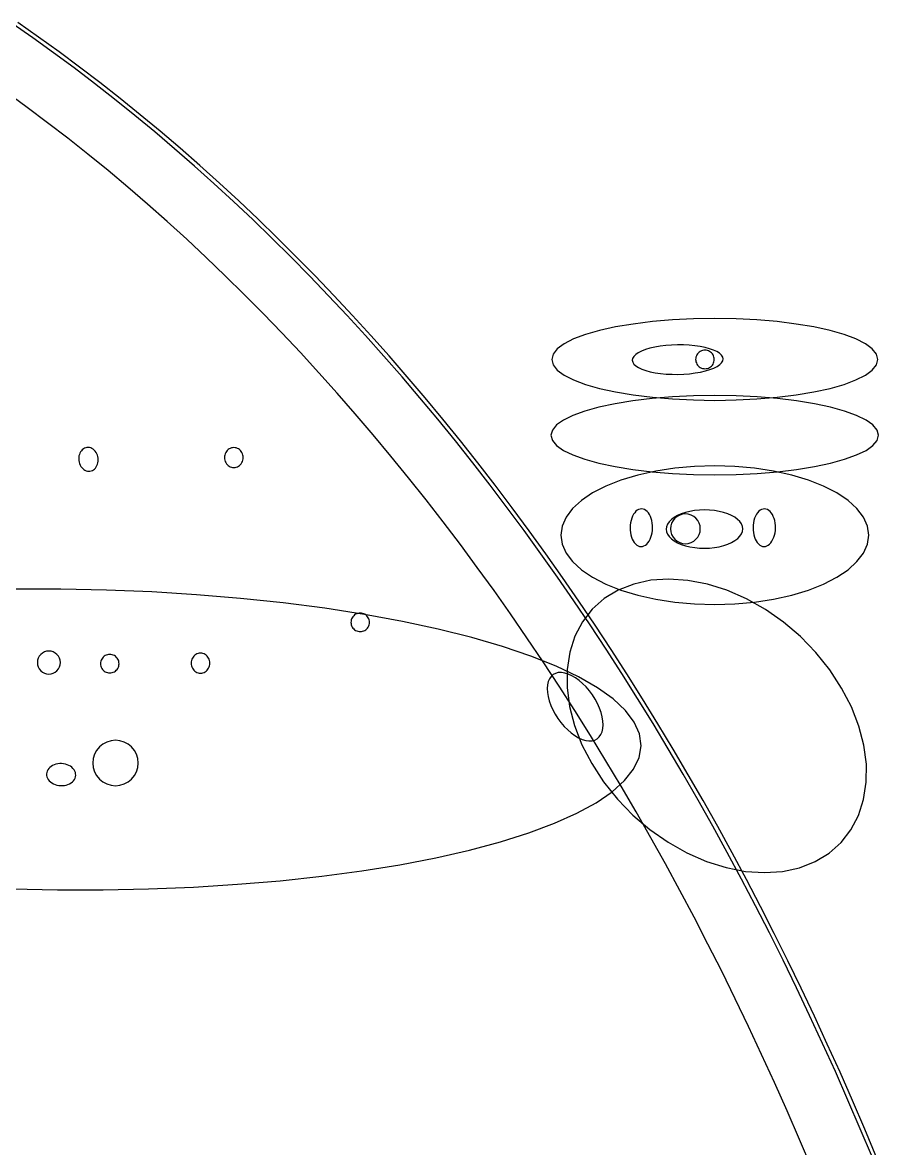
# Model space of a CAD drawing. Extents: x -4 to 217, y -26 to 302.
# Drawn here: x 153.2 to 200.5, y 224.3 to 286.5 of the extents above; entities that cross this region are included whole.
import ezdxf

# ---------------------------------------------------------------- set-up
doc = ezdxf.new("R2010")
doc.units = 0

msp = doc.modelspace()

# ---------------------------------------------------------------- linework, layer by layer
at = {"layer": 'CIRCLES'}
for p, q in [((189.219, 259.123), (189.117, 258.998)), ((189.344, 259.225), (189.219, 259.123)), ((189.486, 259.301), (189.344, 259.225)), ((189.641, 259.348), (189.486, 259.301)), ((189.802, 259.364), (189.641, 259.348)), ((189.962, 259.348), (189.802, 259.364)), ((190.117, 259.301), (189.962, 259.348)), ((190.259, 259.225), (190.117, 259.301)), ((190.384, 259.123), (190.259, 259.225)), ((190.486, 258.998), (190.384, 259.123)), ((188.994, 258.701), (188.978, 258.54)), ((188.978, 258.54), (188.994, 258.38)), ((189.041, 258.855), (188.994, 258.701)), ((189.117, 258.998), (189.041, 258.855)), ((190.562, 258.855), (190.486, 258.998)), ((190.609, 258.701), (190.562, 258.855)), ((190.625, 258.54), (190.609, 258.701)), ((190.609, 258.38), (190.625, 258.54)), ((188.994, 258.38), (189.041, 258.225)), ((189.041, 258.225), (189.117, 258.083)), ((189.117, 258.083), (189.219, 257.958)), ((189.219, 257.958), (189.344, 257.855)), ((189.344, 257.855), (189.486, 257.779)), ((190.117, 257.779), (190.259, 257.855)), ((190.259, 257.855), (190.384, 257.958)), ((190.384, 257.958), (190.486, 258.083)), ((190.486, 258.083), (190.562, 258.225)), ((190.562, 258.225), (190.609, 258.38)), ((189.486, 257.779), (189.641, 257.732)), ((189.641, 257.732), (189.802, 257.717)), ((189.802, 257.717), (189.962, 257.732)), ((189.962, 257.732), (190.117, 257.779)), ((154.173, 251.592), (154.095, 251.495)), ((154.27, 251.67), (154.173, 251.592)), ((154.379, 251.729), (154.27, 251.67)), ((154.499, 251.765), (154.379, 251.729)), ((154.623, 251.778), (154.499, 251.765)), ((154.746, 251.765), (154.623, 251.778)), ((154.866, 251.729), (154.746, 251.765)), ((154.975, 251.67), (154.866, 251.729)), ((155.072, 251.592), (154.975, 251.67)), ((155.15, 251.495), (155.072, 251.592)), ((154, 251.266), (153.987, 251.143)), ((153.987, 251.143), (154, 251.019)), ((154.036, 251.386), (154, 251.266)), ((154, 251.019), (154.036, 250.899)), ((154.095, 251.495), (154.036, 251.386)), ((155.209, 251.386), (155.15, 251.495)), ((155.245, 251.266), (155.209, 251.386)), ((155.209, 250.899), (155.245, 251.019)), ((155.258, 251.143), (155.245, 251.266)), ((155.245, 251.019), (155.258, 251.143)), ((154.036, 250.899), (154.095, 250.79)), ((154.095, 250.79), (154.173, 250.693)), ((154.173, 250.693), (154.27, 250.615)), ((154.27, 250.615), (154.379, 250.556)), ((154.379, 250.556), (154.499, 250.52)), ((154.499, 250.52), (154.623, 250.507)), ((154.623, 250.507), (154.746, 250.52)), ((154.746, 250.52), (154.866, 250.556)), ((154.866, 250.556), (154.975, 250.615)), ((154.975, 250.615), (155.072, 250.693)), ((155.072, 250.693), (155.15, 250.79)), ((155.15, 250.79), (155.209, 250.899)), ((157.608, 246.631), (157.417, 246.474)), ((157.825, 246.747), (157.608, 246.631)), ((158.06, 246.818), (157.825, 246.747)), ((158.305, 246.842), (158.06, 246.818)), ((158.551, 246.818), (158.305, 246.842)), ((158.786, 246.747), (158.551, 246.818)), ((159.003, 246.631), (158.786, 246.747)), ((159.194, 246.474), (159.003, 246.631)), ((157.145, 246.067), (157.074, 245.831)), ((157.261, 246.284), (157.145, 246.067)), ((157.417, 246.474), (157.261, 246.284)), ((159.35, 246.284), (159.194, 246.474)), ((159.466, 246.067), (159.35, 246.284)), ((159.537, 245.831), (159.466, 246.067)), ((157.074, 245.831), (157.049, 245.586)), ((157.049, 245.586), (157.074, 245.341)), ((159.562, 245.586), (159.537, 245.831)), ((159.537, 245.341), (159.562, 245.586)), ((157.074, 245.341), (157.145, 245.106)), ((157.145, 245.106), (157.261, 244.888)), ((157.261, 244.888), (157.417, 244.698)), ((159.194, 244.698), (159.35, 244.888)), ((159.35, 244.888), (159.466, 245.106)), ((159.466, 245.106), (159.537, 245.341)), ((157.417, 244.698), (157.608, 244.542)), ((157.608, 244.542), (157.825, 244.426)), ((157.825, 244.426), (158.06, 244.354)), ((158.06, 244.354), (158.305, 244.33)), ((158.305, 244.33), (158.551, 244.354)), ((158.551, 244.354), (158.786, 244.426)), ((158.786, 244.426), (159.003, 244.542)), ((159.003, 244.542), (159.194, 244.698))]:
    msp.add_line(p, q, dxfattribs=at)
at = {"layer": 'ELLIPSES'}
for p, q in [((153.744, 285.686), (152.599, 286.485)), ((154.053, 285.738), (152.91, 286.54)), ((154.883, 284.868), (153.744, 285.686)), ((155.191, 284.916), (154.053, 285.738)), ((156.015, 284.03), (154.883, 284.868)), ((156.322, 284.076), (155.191, 284.916)), ((157.14, 283.173), (156.015, 284.03)), ((157.447, 283.216), (156.322, 284.076)), ((158.259, 282.297), (157.14, 283.173)), ((158.564, 282.337), (157.447, 283.216)), ((153.428, 281.842), (152.296, 282.665)), ((159.371, 281.402), (158.259, 282.297)), ((159.675, 281.439), (158.564, 282.337)), ((154.554, 280.999), (153.428, 281.842)), ((155.674, 280.137), (154.554, 280.999)), ((160.476, 280.488), (159.371, 281.402)), ((160.779, 280.522), (159.675, 281.439)), ((161.574, 279.556), (160.476, 280.488)), ((161.876, 279.586), (160.779, 280.522)), ((156.786, 279.254), (155.674, 280.137)), ((157.892, 278.352), (156.786, 279.254)), ((162.664, 278.604), (161.574, 279.556)), ((162.966, 278.632), (161.876, 279.586)), ((163.748, 277.634), (162.664, 278.604)), ((164.048, 277.66), (162.966, 278.632)), ((158.99, 277.431), (157.892, 278.352)), ((160.081, 276.49), (158.99, 277.431)), ((164.823, 276.646), (163.748, 277.634)), ((165.122, 276.669), (164.048, 277.66)), ((165.891, 275.639), (164.823, 276.646)), ((166.189, 275.659), (165.122, 276.669)), ((161.165, 275.53), (160.081, 276.49)), ((162.241, 274.551), (161.165, 275.53)), ((166.951, 274.614), (165.891, 275.639)), ((167.248, 274.632), (166.189, 275.659)), ((168.299, 273.587), (167.248, 274.632)), ((163.309, 273.553), (162.241, 274.551)), ((168.003, 273.572), (166.951, 274.614)), ((164.369, 272.536), (163.309, 273.553)), ((169.047, 272.511), (168.003, 273.572)), ((169.341, 272.524), (168.299, 273.587)), ((165.421, 271.5), (164.369, 272.536)), ((170.082, 271.433), (169.047, 272.511)), ((170.376, 271.443), (169.341, 272.524)), ((166.465, 270.446), (165.421, 271.5)), ((171.109, 270.337), (170.082, 271.433)), ((171.402, 270.345), (170.376, 271.443)), ((167.501, 269.374), (166.465, 270.446)), ((172.128, 269.223), (171.109, 270.337)), ((172.419, 269.229), (171.402, 270.345)), ((185.936, 269.702), (185.05, 269.507)), ((186.916, 269.866), (185.936, 269.702)), ((187.973, 269.997), (186.916, 269.866)), ((189.089, 270.092), (187.973, 269.997)), ((190.245, 270.15), (189.089, 270.092)), ((191.421, 270.169), (190.245, 270.15)), ((192.597, 270.15), (191.421, 270.169)), ((193.753, 270.092), (192.597, 270.15)), ((194.869, 269.997), (193.753, 270.092)), ((195.926, 269.866), (194.869, 269.997)), ((196.906, 269.702), (195.926, 269.866)), ((197.792, 269.507), (196.906, 269.702)), ((168.528, 268.283), (167.501, 269.374)), ((173.138, 268.093), (172.128, 269.223)), ((173.428, 268.097), (172.419, 269.229)), ((183.618, 269.038), (183.097, 268.772)), ((184.273, 269.284), (183.618, 269.038)), ((185.05, 269.507), (184.273, 269.284)), ((198.569, 269.284), (197.792, 269.507)), ((199.223, 269.038), (198.569, 269.284)), ((199.745, 268.772), (199.223, 269.038)), ((182.718, 268.492), (182.488, 268.202)), ((183.097, 268.772), (182.718, 268.492)), ((187.592, 268.448), (187.376, 268.364)), ((187.837, 268.522), (187.592, 268.448)), ((188.109, 268.585), (187.837, 268.522)), ((188.403, 268.637), (188.109, 268.585)), ((188.714, 268.676), (188.403, 268.637)), ((189.035, 268.701), (188.714, 268.676)), ((189.363, 268.713), (189.035, 268.701)), ((189.69, 268.711), (189.363, 268.713)), ((190.013, 268.695), (189.69, 268.711)), ((190.324, 268.666), (190.013, 268.695)), ((190.619, 268.623), (190.324, 268.666)), ((190.893, 268.568), (190.619, 268.623)), ((190.748, 268.403), (190.684, 268.381)), ((190.814, 268.416), (190.748, 268.403)), ((190.881, 268.42), (190.814, 268.416)), ((190.948, 268.416), (190.881, 268.42)), ((191.141, 268.501), (190.893, 268.568)), ((191.014, 268.403), (190.948, 268.416)), ((191.078, 268.381), (191.014, 268.403)), ((191.359, 268.424), (191.141, 268.501)), ((191.542, 268.338), (191.359, 268.424)), ((200.123, 268.492), (199.745, 268.772)), ((200.353, 268.202), (200.123, 268.492)), ((169.546, 267.174), (168.528, 268.283)), ((174.139, 266.945), (173.138, 268.093)), ((174.428, 266.947), (173.428, 268.097)), ((182.488, 268.202), (182.411, 267.906)), ((182.411, 267.906), (182.488, 267.611)), ((186.885, 267.966), (186.865, 267.86)), ((186.865, 267.86), (186.888, 267.753)), ((186.948, 268.072), (186.885, 267.966)), ((187.052, 268.175), (186.948, 268.072)), ((187.195, 268.273), (187.052, 268.175)), ((187.376, 268.364), (187.195, 268.273)), ((190.372, 267.974), (190.367, 267.906)), ((190.367, 267.906), (190.372, 267.839)), ((190.385, 268.039), (190.372, 267.974)), ((190.372, 267.839), (190.385, 267.774)), ((190.406, 268.103), (190.385, 268.039)), ((190.436, 268.163), (190.406, 268.103)), ((190.473, 268.219), (190.436, 268.163)), ((190.518, 268.27), (190.473, 268.219)), ((190.568, 268.314), (190.518, 268.27)), ((190.624, 268.351), (190.568, 268.314)), ((190.684, 268.381), (190.624, 268.351)), ((191.138, 268.351), (191.078, 268.381)), ((191.194, 268.314), (191.138, 268.351)), ((191.244, 268.27), (191.194, 268.314)), ((191.289, 268.219), (191.244, 268.27)), ((191.326, 268.163), (191.289, 268.219)), ((191.356, 268.103), (191.326, 268.163)), ((191.377, 268.039), (191.356, 268.103)), ((191.39, 267.974), (191.377, 268.039)), ((191.377, 267.774), (191.39, 267.839)), ((191.395, 267.906), (191.39, 267.974)), ((191.39, 267.839), (191.395, 267.906)), ((191.689, 268.245), (191.542, 268.338)), ((191.796, 268.145), (191.689, 268.245)), ((191.862, 268.041), (191.796, 268.145)), ((191.802, 267.723), (191.865, 267.828)), ((191.885, 267.935), (191.862, 268.041)), ((191.865, 267.828), (191.885, 267.935)), ((200.43, 267.906), (200.353, 268.202)), ((200.353, 267.611), (200.43, 267.906)), ((170.556, 266.047), (169.546, 267.174)), ((182.488, 267.611), (182.718, 267.321)), ((182.718, 267.321), (183.097, 267.041)), ((186.888, 267.753), (186.954, 267.65)), ((186.954, 267.65), (187.061, 267.55)), ((187.061, 267.55), (187.208, 267.457)), ((187.208, 267.457), (187.391, 267.371)), ((187.391, 267.371), (187.609, 267.294)), ((187.609, 267.294), (187.857, 267.227)), ((187.857, 267.227), (188.131, 267.172)), ((188.131, 267.172), (188.426, 267.129)), ((190.036, 267.119), (190.347, 267.158)), ((190.347, 267.158), (190.64, 267.21)), ((190.385, 267.774), (190.406, 267.71)), ((190.406, 267.71), (190.436, 267.65)), ((190.436, 267.65), (190.473, 267.594)), ((190.473, 267.594), (190.518, 267.543)), ((190.518, 267.543), (190.568, 267.499)), ((190.568, 267.499), (190.624, 267.462)), ((190.624, 267.462), (190.684, 267.432)), ((190.64, 267.21), (190.912, 267.273)), ((190.684, 267.432), (190.748, 267.41)), ((190.748, 267.41), (190.814, 267.397)), ((190.814, 267.397), (190.881, 267.393)), ((190.881, 267.393), (190.948, 267.397)), ((190.912, 267.273), (191.158, 267.347)), ((190.948, 267.397), (191.014, 267.41)), ((191.014, 267.41), (191.078, 267.432)), ((191.078, 267.432), (191.138, 267.462)), ((191.138, 267.462), (191.194, 267.499)), ((191.158, 267.347), (191.373, 267.431)), ((191.194, 267.499), (191.244, 267.543)), ((191.244, 267.543), (191.289, 267.594)), ((191.289, 267.594), (191.326, 267.65)), ((191.326, 267.65), (191.356, 267.71)), ((191.356, 267.71), (191.377, 267.774)), ((191.373, 267.431), (191.555, 267.522)), ((191.555, 267.522), (191.698, 267.62)), ((191.698, 267.62), (191.802, 267.723)), ((199.745, 267.041), (200.123, 267.321)), ((200.123, 267.321), (200.353, 267.611)), ((175.131, 265.78), (174.139, 266.945)), ((175.419, 265.78), (174.428, 266.947)), ((183.097, 267.041), (183.618, 266.775)), ((183.618, 266.775), (184.273, 266.529)), ((184.273, 266.529), (185.05, 266.306)), ((188.426, 267.129), (188.737, 267.099)), ((188.737, 267.099), (189.06, 267.083)), ((189.06, 267.083), (189.387, 267.081)), ((189.387, 267.081), (189.715, 267.093)), ((189.715, 267.093), (190.036, 267.119)), ((197.792, 266.306), (198.569, 266.529)), ((198.569, 266.529), (199.223, 266.775)), ((199.223, 266.775), (199.745, 267.041)), ((171.557, 264.903), (170.556, 266.047)), ((185.05, 266.306), (185.936, 266.111)), ((185.936, 266.111), (186.916, 265.947)), ((186.916, 265.947), (187.973, 265.816)), ((194.869, 265.816), (195.926, 265.947)), ((195.926, 265.947), (196.906, 266.111)), ((196.906, 266.111), (197.792, 266.306)), ((176.114, 264.598), (175.131, 265.78)), ((176.401, 264.596), (175.419, 265.78)), ((185.912, 265.452), (185.022, 265.264)), ((186.896, 265.611), (185.912, 265.452)), ((187.958, 265.738), (186.896, 265.611)), ((189.079, 265.83), (187.958, 265.738)), ((187.973, 265.816), (189.089, 265.721)), ((190.24, 265.886), (189.079, 265.83)), ((189.089, 265.721), (190.245, 265.663)), ((191.421, 265.905), (190.24, 265.886)), ((190.245, 265.663), (191.421, 265.644)), ((192.602, 265.886), (191.421, 265.905)), ((191.421, 265.644), (192.597, 265.663)), ((192.597, 265.663), (193.753, 265.721)), ((193.763, 265.83), (192.602, 265.886)), ((193.753, 265.721), (194.869, 265.816)), ((194.884, 265.738), (193.763, 265.83)), ((195.945, 265.611), (194.884, 265.738)), ((196.929, 265.452), (195.945, 265.611)), ((197.819, 265.264), (196.929, 265.452)), ((172.548, 263.741), (171.557, 264.903)), ((183.584, 264.81), (183.061, 264.553)), ((184.242, 265.048), (183.584, 264.81)), ((185.022, 265.264), (184.242, 265.048)), ((198.6, 265.048), (197.819, 265.264)), ((199.257, 264.81), (198.6, 265.048)), ((199.781, 264.553), (199.257, 264.81)), ((177.088, 263.4), (176.114, 264.598)), ((177.374, 263.396), (176.401, 264.596)), ((182.68, 264.282), (182.449, 264.001)), ((183.061, 264.553), (182.68, 264.282)), ((200.161, 264.282), (199.781, 264.553)), ((200.392, 264.001), (200.161, 264.282)), ((173.531, 262.561), (172.548, 263.741)), ((182.449, 264.001), (182.372, 263.716)), ((182.372, 263.716), (182.449, 263.43)), ((182.449, 263.43), (182.68, 263.149)), ((200.161, 263.149), (200.392, 263.43)), ((200.469, 263.716), (200.392, 264.001)), ((200.392, 263.43), (200.469, 263.716)), ((156.376, 262.795), (156.338, 262.725)), ((156.421, 262.858), (156.376, 262.795)), ((156.473, 262.913), (156.421, 262.858)), ((156.53, 262.959), (156.473, 262.913)), ((156.593, 262.994), (156.53, 262.959)), ((156.659, 263.02), (156.593, 262.994)), ((156.728, 263.034), (156.659, 263.02)), ((156.798, 263.037), (156.728, 263.034)), ((156.868, 263.029), (156.798, 263.037)), ((156.938, 263.01), (156.868, 263.029)), ((157.005, 262.98), (156.938, 263.01)), ((157.069, 262.939), (157.005, 262.98)), ((157.128, 262.889), (157.069, 262.939)), ((157.182, 262.831), (157.128, 262.889)), ((157.23, 262.764), (157.182, 262.831)), ((164.439, 262.814), (164.402, 262.753)), ((164.483, 262.868), (164.439, 262.814)), ((164.534, 262.916), (164.483, 262.868)), ((164.59, 262.956), (164.534, 262.916)), ((164.65, 262.988), (164.59, 262.956)), ((164.713, 263.011), (164.65, 262.988)), ((164.779, 263.025), (164.713, 263.011)), ((164.846, 263.03), (164.779, 263.025)), ((164.913, 263.025), (164.846, 263.03)), ((164.979, 263.011), (164.913, 263.025)), ((165.042, 262.988), (164.979, 263.011)), ((165.102, 262.956), (165.042, 262.988)), ((165.158, 262.916), (165.102, 262.956)), ((165.209, 262.868), (165.158, 262.916)), ((165.253, 262.814), (165.209, 262.868)), ((165.29, 262.753), (165.253, 262.814)), ((178.053, 262.185), (177.088, 263.4)), ((178.337, 262.179), (177.374, 263.396)), ((182.68, 263.149), (183.061, 262.878)), ((183.061, 262.878), (183.584, 262.621)), ((199.257, 262.621), (199.781, 262.878)), ((199.781, 262.878), (200.161, 263.149)), ((156.275, 262.484), (156.272, 262.398)), ((156.272, 262.398), (156.278, 262.312)), ((156.287, 262.568), (156.275, 262.484)), ((156.278, 262.312), (156.293, 262.227)), ((156.308, 262.649), (156.287, 262.568)), ((156.293, 262.227), (156.317, 262.145)), ((156.338, 262.725), (156.308, 262.649)), ((157.27, 262.691), (157.23, 262.764)), ((157.303, 262.613), (157.27, 262.691)), ((157.327, 262.531), (157.303, 262.613)), ((157.312, 262.109), (157.333, 262.19)), ((157.342, 262.446), (157.327, 262.531)), ((157.333, 262.19), (157.345, 262.274)), ((157.348, 262.36), (157.342, 262.446)), ((157.345, 262.274), (157.348, 262.36)), ((164.338, 262.549), (164.333, 262.477)), ((164.333, 262.477), (164.338, 262.405)), ((164.351, 262.62), (164.338, 262.549)), ((164.338, 262.405), (164.351, 262.334)), ((164.372, 262.689), (164.351, 262.62)), ((164.351, 262.334), (164.372, 262.266)), ((164.402, 262.753), (164.372, 262.689)), ((164.372, 262.266), (164.402, 262.201)), ((164.402, 262.201), (164.439, 262.141)), ((165.253, 262.141), (165.29, 262.201)), ((165.32, 262.689), (165.29, 262.753)), ((165.29, 262.201), (165.32, 262.266)), ((165.341, 262.62), (165.32, 262.689)), ((165.32, 262.266), (165.341, 262.334)), ((165.354, 262.549), (165.341, 262.62)), ((165.341, 262.334), (165.354, 262.405)), ((165.359, 262.477), (165.354, 262.549)), ((165.354, 262.405), (165.359, 262.477)), ((174.504, 261.364), (173.531, 262.561)), ((179.008, 260.954), (178.053, 262.185)), ((179.291, 260.946), (178.337, 262.179)), ((183.584, 262.621), (184.242, 262.383)), ((184.242, 262.383), (185.022, 262.167)), ((197.819, 262.167), (198.6, 262.383)), ((198.6, 262.383), (199.257, 262.621)), ((156.317, 262.145), (156.35, 262.066)), ((156.35, 262.066), (156.39, 261.994)), ((156.39, 261.994), (156.438, 261.927)), ((156.438, 261.927), (156.492, 261.868)), ((156.492, 261.868), (156.551, 261.818)), ((156.551, 261.818), (156.615, 261.778)), ((156.615, 261.778), (156.682, 261.748)), ((156.682, 261.748), (156.752, 261.729)), ((156.752, 261.729), (156.822, 261.721)), ((156.822, 261.721), (156.892, 261.724)), ((156.892, 261.724), (156.961, 261.738)), ((156.961, 261.738), (157.027, 261.763)), ((157.027, 261.763), (157.09, 261.799)), ((157.09, 261.799), (157.147, 261.845)), ((157.147, 261.845), (157.199, 261.9)), ((157.199, 261.9), (157.244, 261.963)), ((157.244, 261.963), (157.282, 262.033)), ((157.282, 262.033), (157.312, 262.109)), ((164.439, 262.141), (164.483, 262.087)), ((164.483, 262.087), (164.534, 262.039)), ((164.534, 262.039), (164.59, 261.999)), ((164.59, 261.999), (164.65, 261.967)), ((164.65, 261.967), (164.713, 261.944)), ((164.713, 261.944), (164.779, 261.929)), ((164.779, 261.929), (164.846, 261.925)), ((164.846, 261.925), (164.913, 261.929)), ((164.913, 261.929), (164.979, 261.944)), ((164.979, 261.944), (165.042, 261.967)), ((165.042, 261.967), (165.102, 261.999)), ((165.102, 261.999), (165.158, 262.039)), ((165.158, 262.039), (165.209, 262.087)), ((165.209, 262.087), (165.253, 262.141)), ((185.022, 262.167), (185.912, 261.979)), ((185.912, 261.979), (186.896, 261.82)), ((186.896, 261.82), (187.958, 261.693)), ((188.165, 261.731), (187.167, 261.509)), ((187.958, 261.693), (189.079, 261.601)), ((189.219, 261.892), (188.165, 261.731)), ((189.079, 261.601), (190.24, 261.545)), ((190.31, 261.989), (189.219, 261.892)), ((191.421, 262.022), (190.31, 261.989)), ((192.531, 261.989), (191.421, 262.022)), ((193.623, 261.892), (192.531, 261.989)), ((192.602, 261.545), (193.763, 261.601)), ((194.677, 261.731), (193.623, 261.892)), ((193.763, 261.601), (194.884, 261.693)), ((195.675, 261.509), (194.677, 261.731)), ((194.884, 261.693), (195.945, 261.82)), ((195.945, 261.82), (196.929, 261.979)), ((196.929, 261.979), (197.819, 262.167)), ((175.468, 260.15), (174.504, 261.364)), ((179.953, 259.706), (179.008, 260.954)), ((180.235, 259.697), (179.291, 260.946)), ((186.241, 261.23), (185.405, 260.9)), ((187.167, 261.509), (186.241, 261.23)), ((190.24, 261.545), (191.421, 261.526)), ((191.421, 261.526), (192.602, 261.545)), ((196.6, 261.23), (195.675, 261.509)), ((197.437, 260.9), (196.6, 261.23)), ((184.671, 260.523), (184.053, 260.107)), ((185.405, 260.9), (184.671, 260.523)), ((198.171, 260.523), (197.437, 260.9)), ((198.789, 260.107), (198.171, 260.523)), ((176.422, 258.919), (175.468, 260.15)), ((180.889, 258.443), (179.953, 259.706)), ((181.17, 258.432), (180.235, 259.697)), ((184.053, 260.107), (183.56, 259.657)), ((199.281, 259.657), (198.789, 260.107)), ((183.203, 259.183), (182.986, 258.691)), ((183.56, 259.657), (183.203, 259.183)), ((186.833, 259.127), (186.795, 259.005)), ((186.88, 259.24), (186.833, 259.127)), ((186.934, 259.342), (186.88, 259.24)), ((186.997, 259.431), (186.934, 259.342)), ((187.065, 259.506), (186.997, 259.431)), ((187.139, 259.565), (187.065, 259.506)), ((187.216, 259.608), (187.139, 259.565)), ((187.296, 259.634), (187.216, 259.608)), ((187.377, 259.642), (187.296, 259.634)), ((187.458, 259.632), (187.377, 259.642)), ((187.537, 259.604), (187.458, 259.632)), ((187.613, 259.559), (187.537, 259.604)), ((187.685, 259.498), (187.613, 259.559)), ((187.752, 259.421), (187.685, 259.498)), ((187.811, 259.33), (187.752, 259.421)), ((187.864, 259.227), (187.811, 259.33)), ((187.907, 259.113), (187.864, 259.227)), ((187.941, 258.99), (187.907, 259.113)), ((189.179, 259.161), (189.026, 259.046)), ((189.361, 259.266), (189.179, 259.161)), ((189.568, 259.358), (189.361, 259.266)), ((189.797, 259.436), (189.568, 259.358)), ((190.045, 259.498), (189.797, 259.436)), ((190.306, 259.544), (190.045, 259.498)), ((190.577, 259.572), (190.306, 259.544)), ((190.853, 259.582), (190.577, 259.572)), ((191.129, 259.575), (190.853, 259.582)), ((191.4, 259.549), (191.129, 259.575)), ((191.662, 259.505), (191.4, 259.549)), ((191.91, 259.445), (191.662, 259.505)), ((192.14, 259.369), (191.91, 259.445)), ((192.348, 259.279), (192.14, 259.369)), ((192.531, 259.176), (192.348, 259.279)), ((192.685, 259.061), (192.531, 259.176)), ((192.808, 258.938), (192.685, 259.061)), ((193.627, 259.127), (193.59, 259.005)), ((193.674, 259.24), (193.627, 259.127)), ((193.729, 259.342), (193.674, 259.24)), ((193.791, 259.431), (193.729, 259.342)), ((193.86, 259.506), (193.791, 259.431)), ((193.933, 259.565), (193.86, 259.506)), ((194.011, 259.608), (193.933, 259.565)), ((194.09, 259.634), (194.011, 259.608)), ((194.172, 259.642), (194.09, 259.634)), ((194.252, 259.632), (194.172, 259.642)), ((194.332, 259.604), (194.252, 259.632)), ((194.408, 259.559), (194.332, 259.604)), ((194.48, 259.498), (194.408, 259.559)), ((194.546, 259.421), (194.48, 259.498)), ((194.606, 259.33), (194.546, 259.421)), ((194.658, 259.227), (194.606, 259.33)), ((194.702, 259.113), (194.658, 259.227)), ((194.736, 258.99), (194.702, 259.113)), ((199.639, 259.183), (199.281, 259.657)), ((199.856, 258.691), (199.639, 259.183)), ((177.366, 257.671), (176.422, 258.919)), ((181.815, 257.163), (180.889, 258.443)), ((182.986, 258.691), (182.913, 258.191)), ((186.75, 258.743), (186.743, 258.607)), ((186.743, 258.607), (186.746, 258.471)), ((186.746, 258.471), (186.76, 258.336)), ((186.768, 258.876), (186.75, 258.743)), ((186.795, 259.005), (186.768, 258.876)), ((187.966, 258.86), (187.941, 258.99)), ((187.958, 258.32), (187.976, 258.454)), ((187.98, 258.726), (187.966, 258.86)), ((187.976, 258.454), (187.983, 258.59)), ((187.983, 258.59), (187.98, 258.726)), ((188.762, 258.654), (188.745, 258.516)), ((188.745, 258.516), (188.764, 258.378)), ((188.816, 258.79), (188.762, 258.654)), ((188.904, 258.921), (188.816, 258.79)), ((189.026, 259.046), (188.904, 258.921)), ((192.897, 258.807), (192.808, 258.938)), ((192.952, 258.671), (192.897, 258.807)), ((192.97, 258.533), (192.952, 258.671)), ((192.953, 258.395), (192.97, 258.533)), ((193.545, 258.743), (193.537, 258.607)), ((193.537, 258.607), (193.541, 258.471)), ((193.541, 258.471), (193.555, 258.336)), ((193.562, 258.876), (193.545, 258.743)), ((193.59, 259.005), (193.562, 258.876)), ((194.76, 258.86), (194.736, 258.99)), ((194.753, 258.32), (194.771, 258.454)), ((194.774, 258.726), (194.76, 258.86)), ((194.771, 258.454), (194.778, 258.59)), ((194.778, 258.59), (194.774, 258.726)), ((199.929, 258.191), (199.856, 258.691)), ((182.095, 257.151), (181.17, 258.432)), ((182.913, 258.191), (182.986, 257.691)), ((186.76, 258.336), (186.785, 258.207)), ((186.785, 258.207), (186.819, 258.084)), ((186.819, 258.084), (186.863, 257.97)), ((186.863, 257.97), (186.915, 257.867)), ((186.915, 257.867), (186.974, 257.776)), ((187.729, 257.766), (187.792, 257.855)), ((187.792, 257.855), (187.847, 257.957)), ((187.847, 257.957), (187.893, 258.07)), ((187.893, 258.07), (187.931, 258.192)), ((187.931, 258.192), (187.958, 258.32)), ((188.764, 258.378), (188.818, 258.242)), ((188.818, 258.242), (188.908, 258.111)), ((188.908, 258.111), (189.03, 257.988)), ((189.03, 257.988), (189.184, 257.873)), ((189.184, 257.873), (189.367, 257.77)), ((192.355, 257.783), (192.536, 257.888)), ((192.536, 257.888), (192.689, 258.003)), ((192.689, 258.003), (192.811, 258.128)), ((192.811, 258.128), (192.899, 258.259)), ((192.899, 258.259), (192.953, 258.395)), ((193.555, 258.336), (193.579, 258.207)), ((193.579, 258.207), (193.613, 258.084)), ((193.613, 258.084), (193.657, 257.97)), ((193.657, 257.97), (193.709, 257.867)), ((193.709, 257.867), (193.769, 257.776)), ((194.524, 257.766), (194.586, 257.855)), ((194.586, 257.855), (194.641, 257.957)), ((194.641, 257.957), (194.688, 258.07)), ((194.688, 258.07), (194.725, 258.192)), ((194.725, 258.192), (194.753, 258.32)), ((199.856, 257.691), (199.929, 258.191)), ((178.301, 256.407), (177.366, 257.671)), ((182.986, 257.691), (183.203, 257.199)), ((183.203, 257.199), (183.56, 256.725)), ((186.974, 257.776), (187.041, 257.699)), ((187.041, 257.699), (187.113, 257.638)), ((187.113, 257.638), (187.189, 257.593)), ((187.189, 257.593), (187.268, 257.565)), ((187.268, 257.565), (187.349, 257.555)), ((187.349, 257.555), (187.43, 257.563)), ((187.43, 257.563), (187.51, 257.589)), ((187.51, 257.589), (187.587, 257.632)), ((187.587, 257.632), (187.661, 257.691)), ((187.661, 257.691), (187.729, 257.766)), ((189.367, 257.77), (189.575, 257.68)), ((189.575, 257.68), (189.805, 257.604)), ((189.805, 257.604), (190.053, 257.544)), ((190.053, 257.544), (190.315, 257.5)), ((190.315, 257.5), (190.586, 257.474)), ((190.586, 257.474), (190.862, 257.467)), ((190.862, 257.467), (191.138, 257.477)), ((191.138, 257.477), (191.409, 257.505)), ((191.409, 257.505), (191.67, 257.55)), ((191.67, 257.55), (191.918, 257.613)), ((191.918, 257.613), (192.147, 257.691)), ((192.147, 257.691), (192.355, 257.783)), ((193.769, 257.776), (193.835, 257.699)), ((193.835, 257.699), (193.907, 257.638)), ((193.907, 257.638), (193.984, 257.593)), ((193.984, 257.593), (194.063, 257.565)), ((194.063, 257.565), (194.144, 257.555)), ((194.144, 257.555), (194.225, 257.563)), ((194.225, 257.563), (194.305, 257.589)), ((194.305, 257.589), (194.382, 257.632)), ((194.382, 257.632), (194.455, 257.691)), ((194.455, 257.691), (194.524, 257.766)), ((199.281, 256.725), (199.639, 257.199)), ((199.639, 257.199), (199.856, 257.691)), ((182.731, 255.868), (181.815, 257.163)), ((183.009, 255.854), (182.095, 257.151)), ((183.56, 256.725), (184.053, 256.275)), ((198.789, 256.275), (199.281, 256.725)), ((179.225, 255.126), (178.301, 256.407)), ((184.053, 256.275), (184.671, 255.859)), ((198.171, 255.859), (198.789, 256.275)), ((183.637, 254.557), (182.731, 255.868)), ((183.914, 254.542), (183.009, 255.854)), ((184.671, 255.859), (185.405, 255.482)), ((185.405, 255.482), (186.241, 255.152)), ((186.948, 255.486), (186.086, 255.146)), ((187.888, 255.692), (186.948, 255.486)), ((188.891, 255.76), (187.888, 255.692)), ((189.939, 255.689), (188.891, 255.76)), ((191.014, 255.48), (189.939, 255.689)), ((192.098, 255.138), (191.014, 255.48)), ((196.6, 255.152), (197.437, 255.482)), ((197.437, 255.482), (198.171, 255.859)), ((155.281, 255.204), (152.758, 255.206)), ((157.804, 255.151), (155.281, 255.204)), ((160.31, 255.048), (157.804, 255.151)), ((162.786, 254.894), (160.31, 255.048)), ((165.214, 254.69), (162.786, 254.894)), ((180.139, 253.829), (179.225, 255.126)), ((186.086, 255.146), (185.317, 254.678)), ((186.241, 255.152), (187.167, 254.873)), ((187.167, 254.873), (188.165, 254.651)), ((193.172, 254.667), (192.098, 255.138)), ((194.677, 254.651), (195.675, 254.873)), ((195.675, 254.873), (196.6, 255.152)), ((167.58, 254.439), (165.214, 254.69)), ((169.87, 254.141), (167.58, 254.439)), ((172.07, 253.798), (169.87, 254.141)), ((184.533, 253.231), (183.637, 254.557)), ((184.809, 253.215), (183.914, 254.542)), ((184.654, 254.089), (184.109, 253.39)), ((185.317, 254.678), (184.654, 254.089)), ((188.165, 254.651), (189.219, 254.49)), ((189.219, 254.49), (190.31, 254.393)), ((190.31, 254.393), (191.421, 254.36)), ((191.421, 254.36), (192.531, 254.393)), ((192.531, 254.393), (193.623, 254.49)), ((194.218, 254.076), (193.172, 254.667)), ((193.623, 254.49), (194.677, 254.651)), ((195.218, 253.374), (194.218, 254.076)), ((171.335, 253.498), (171.322, 253.432)), ((171.356, 253.562), (171.335, 253.498)), ((171.386, 253.622), (171.356, 253.562)), ((171.423, 253.678), (171.386, 253.622)), ((171.468, 253.728), (171.423, 253.678)), ((171.518, 253.773), (171.468, 253.728)), ((171.574, 253.81), (171.518, 253.773)), ((171.634, 253.84), (171.574, 253.81)), ((171.698, 253.861), (171.634, 253.84)), ((171.764, 253.874), (171.698, 253.861)), ((171.831, 253.879), (171.764, 253.874)), ((171.898, 253.874), (171.831, 253.879)), ((171.964, 253.861), (171.898, 253.874)), ((172.028, 253.84), (171.964, 253.861)), ((172.088, 253.81), (172.028, 253.84)), ((174.165, 253.413), (172.07, 253.798)), ((172.144, 253.773), (172.088, 253.81)), ((172.194, 253.728), (172.144, 253.773)), ((172.239, 253.678), (172.194, 253.728)), ((172.276, 253.622), (172.239, 253.678)), ((172.306, 253.562), (172.276, 253.622)), ((172.327, 253.498), (172.306, 253.562)), ((172.34, 253.432), (172.327, 253.498)), ((181.043, 252.516), (180.139, 253.829)), ((171.322, 253.432), (171.317, 253.365)), ((171.317, 253.365), (171.322, 253.298)), ((171.322, 253.298), (171.335, 253.232)), ((171.335, 253.232), (171.356, 253.168)), ((171.356, 253.168), (171.386, 253.108)), ((171.386, 253.108), (171.423, 253.052)), ((171.423, 253.052), (171.468, 253.002)), ((171.468, 253.002), (171.518, 252.957)), ((171.518, 252.957), (171.574, 252.92)), ((171.574, 252.92), (171.634, 252.89)), ((171.634, 252.89), (171.698, 252.869)), ((171.698, 252.869), (171.764, 252.856)), ((171.764, 252.856), (171.831, 252.851)), ((171.831, 252.851), (171.898, 252.856)), ((171.898, 252.856), (171.964, 252.869)), ((171.964, 252.869), (172.028, 252.89)), ((172.028, 252.89), (172.088, 252.92)), ((172.088, 252.92), (172.144, 252.957)), ((172.144, 252.957), (172.194, 253.002)), ((172.194, 253.002), (172.239, 253.052)), ((172.239, 253.052), (172.276, 253.108)), ((172.276, 253.108), (172.306, 253.168)), ((172.306, 253.168), (172.327, 253.232)), ((172.327, 253.232), (172.34, 253.298)), ((172.345, 253.365), (172.34, 253.432)), ((172.34, 253.298), (172.345, 253.365)), ((176.144, 252.987), (174.165, 253.413)), ((177.993, 252.524), (176.144, 252.987)), ((184.109, 253.39), (183.691, 252.593)), ((185.418, 251.89), (184.533, 253.231)), ((185.693, 251.872), (184.809, 253.215)), ((196.155, 252.575), (195.218, 253.374)), ((179.702, 252.027), (177.993, 252.524)), ((181.937, 251.187), (181.043, 252.516)), ((183.691, 252.593), (183.407, 251.711)), ((197.013, 251.691), (196.155, 252.575)), ((157.921, 251.588), (157.855, 251.575)), ((157.988, 251.593), (157.921, 251.588)), ((158.055, 251.588), (157.988, 251.593)), ((158.121, 251.575), (158.055, 251.588)), ((162.748, 251.589), (162.692, 251.549)), ((162.808, 251.621), (162.748, 251.589)), ((162.872, 251.644), (162.808, 251.621)), ((162.938, 251.659), (162.872, 251.644)), ((163.005, 251.663), (162.938, 251.659)), ((163.071, 251.659), (163.005, 251.663)), ((163.137, 251.644), (163.071, 251.659)), ((163.201, 251.621), (163.137, 251.644)), ((163.261, 251.589), (163.201, 251.621)), ((163.317, 251.549), (163.261, 251.589)), ((181.26, 251.497), (179.702, 252.027)), ((183.407, 251.711), (183.262, 250.759)), ((186.293, 250.534), (185.418, 251.89)), ((186.567, 250.515), (185.693, 251.872)), ((197.777, 250.738), (197.013, 251.691)), ((157.479, 251.146), (157.474, 251.079)), ((157.474, 251.079), (157.479, 251.012)), ((157.492, 251.212), (157.479, 251.146)), ((157.479, 251.012), (157.492, 250.946)), ((157.513, 251.276), (157.492, 251.212)), ((157.543, 251.336), (157.513, 251.276)), ((157.58, 251.392), (157.543, 251.336)), ((157.625, 251.442), (157.58, 251.392)), ((157.675, 251.487), (157.625, 251.442)), ((157.731, 251.524), (157.675, 251.487)), ((157.791, 251.554), (157.731, 251.524)), ((157.855, 251.575), (157.791, 251.554)), ((158.185, 251.554), (158.121, 251.575)), ((158.245, 251.524), (158.185, 251.554)), ((158.301, 251.487), (158.245, 251.524)), ((158.351, 251.442), (158.301, 251.487)), ((158.396, 251.392), (158.351, 251.442)), ((158.433, 251.336), (158.396, 251.392)), ((158.463, 251.276), (158.433, 251.336)), ((158.484, 251.212), (158.463, 251.276)), ((158.497, 251.146), (158.484, 251.212)), ((158.484, 250.946), (158.497, 251.012)), ((158.502, 251.079), (158.497, 251.146)), ((158.497, 251.012), (158.502, 251.079)), ((162.496, 251.183), (162.492, 251.111)), ((162.492, 251.111), (162.496, 251.039)), ((162.509, 251.254), (162.496, 251.183)), ((162.496, 251.039), (162.509, 250.968)), ((162.531, 251.322), (162.509, 251.254)), ((162.509, 250.968), (162.531, 250.899)), ((162.561, 251.387), (162.531, 251.322)), ((162.598, 251.447), (162.561, 251.387)), ((162.642, 251.501), (162.598, 251.447)), ((162.692, 251.549), (162.642, 251.501)), ((163.367, 251.501), (163.317, 251.549)), ((163.411, 251.447), (163.367, 251.501)), ((163.448, 251.387), (163.411, 251.447)), ((163.478, 251.322), (163.448, 251.387)), ((163.5, 251.254), (163.478, 251.322)), ((163.478, 250.899), (163.5, 250.968)), ((163.513, 251.183), (163.5, 251.254)), ((163.5, 250.968), (163.513, 251.039)), ((163.517, 251.111), (163.513, 251.183)), ((163.513, 251.039), (163.517, 251.111)), ((182.657, 250.939), (181.26, 251.497)), ((182.82, 249.842), (181.937, 251.187)), ((157.492, 250.946), (157.513, 250.882)), ((157.513, 250.882), (157.543, 250.822)), ((157.543, 250.822), (157.58, 250.766)), ((157.58, 250.766), (157.625, 250.716)), ((157.625, 250.716), (157.675, 250.671)), ((157.675, 250.671), (157.731, 250.634)), ((157.731, 250.634), (157.791, 250.604)), ((157.791, 250.604), (157.855, 250.583)), ((157.855, 250.583), (157.921, 250.57)), ((157.921, 250.57), (157.988, 250.565)), ((157.988, 250.565), (158.055, 250.57)), ((158.055, 250.57), (158.121, 250.583)), ((158.121, 250.583), (158.185, 250.604)), ((158.185, 250.604), (158.245, 250.634)), ((158.245, 250.634), (158.301, 250.671)), ((158.301, 250.671), (158.351, 250.716)), ((158.351, 250.716), (158.396, 250.766)), ((158.396, 250.766), (158.433, 250.822)), ((158.433, 250.822), (158.463, 250.882)), ((158.463, 250.882), (158.484, 250.946)), ((162.531, 250.899), (162.561, 250.835)), ((162.561, 250.835), (162.598, 250.774)), ((162.598, 250.774), (162.642, 250.72)), ((162.642, 250.72), (162.692, 250.672)), ((162.692, 250.672), (162.748, 250.632)), ((162.748, 250.632), (162.808, 250.6)), ((162.808, 250.6), (162.872, 250.577)), ((162.872, 250.577), (162.938, 250.563)), ((162.938, 250.563), (163.005, 250.558)), ((163.005, 250.558), (163.071, 250.563)), ((163.071, 250.563), (163.137, 250.577)), ((163.137, 250.577), (163.201, 250.6)), ((163.201, 250.6), (163.261, 250.632)), ((163.261, 250.632), (163.317, 250.672)), ((163.317, 250.672), (163.367, 250.72)), ((163.367, 250.72), (163.411, 250.774)), ((163.411, 250.774), (163.448, 250.835)), ((163.448, 250.835), (163.478, 250.899)), ((182.376, 250.373), (182.285, 250.244)), ((182.49, 250.474), (182.376, 250.373)), ((182.624, 250.544), (182.49, 250.474)), ((182.777, 250.583), (182.624, 250.544)), ((183.884, 250.356), (182.657, 250.939)), ((182.947, 250.589), (182.777, 250.583)), ((183.129, 250.563), (182.947, 250.589)), ((183.321, 250.505), (183.129, 250.563)), ((183.262, 250.759), (183.259, 249.754)), ((183.52, 250.416), (183.321, 250.505)), ((183.722, 250.298), (183.52, 250.416)), ((184.935, 249.752), (183.884, 250.356)), ((187.157, 249.163), (186.293, 250.534)), ((187.43, 249.142), (186.567, 250.515)), ((198.434, 249.732), (197.777, 250.738)), ((182.177, 249.909), (182.162, 249.709)), ((182.218, 250.088), (182.177, 249.909)), ((182.285, 250.244), (182.218, 250.088)), ((183.693, 248.481), (182.82, 249.842)), ((183.259, 249.754), (183.397, 248.713)), ((183.923, 250.153), (183.722, 250.298)), ((184.121, 249.983), (183.923, 250.153)), ((184.312, 249.79), (184.121, 249.983)), ((184.493, 249.579), (184.312, 249.79)), ((185.802, 249.13), (184.935, 249.752)), ((198.973, 248.69), (198.434, 249.732)), ((182.162, 249.709), (182.174, 249.492)), ((182.174, 249.492), (182.212, 249.261)), ((182.212, 249.261), (182.275, 249.02)), ((184.66, 249.354), (184.493, 249.579)), ((184.811, 249.116), (184.66, 249.354)), ((184.943, 248.872), (184.811, 249.116)), ((186.481, 248.495), (185.802, 249.13)), ((188.011, 247.777), (187.157, 249.163)), ((188.282, 247.755), (187.43, 249.142)), ((182.275, 249.02), (182.363, 248.774)), ((182.363, 248.774), (182.474, 248.527)), ((182.474, 248.527), (182.606, 248.283)), ((183.397, 248.713), (183.674, 247.653)), ((184.555, 247.106), (183.693, 248.481)), ((185.054, 248.625), (184.943, 248.872)), ((185.142, 248.379), (185.054, 248.625)), ((186.966, 247.849), (186.481, 248.495)), ((199.385, 247.631), (198.973, 248.69)), ((182.606, 248.283), (182.757, 248.046)), ((182.757, 248.046), (182.925, 247.82)), ((185.206, 248.138), (185.142, 248.379)), ((185.244, 247.908), (185.206, 248.138)), ((185.255, 247.69), (185.244, 247.908)), ((187.256, 247.198), (186.966, 247.849)), ((182.925, 247.82), (183.105, 247.609)), ((183.105, 247.609), (183.296, 247.417)), ((183.296, 247.417), (183.494, 247.246)), ((183.494, 247.246), (183.696, 247.101)), ((183.674, 247.653), (184.085, 246.593)), ((185.133, 247.155), (185.199, 247.311)), ((185.199, 247.311), (185.24, 247.49)), ((185.24, 247.49), (185.255, 247.69)), ((188.854, 246.377), (188.011, 247.777)), ((189.124, 246.354), (188.282, 247.755)), ((199.662, 246.571), (199.385, 247.631)), ((183.696, 247.101), (183.898, 246.983)), ((183.898, 246.983), (184.097, 246.894)), ((184.097, 246.894), (184.289, 246.836)), ((184.289, 246.836), (184.471, 246.81)), ((184.471, 246.81), (184.64, 246.817)), ((185.405, 245.715), (184.555, 247.106)), ((184.64, 246.817), (184.793, 246.855)), ((184.793, 246.855), (184.928, 246.926)), ((184.928, 246.926), (185.042, 247.026)), ((185.042, 247.026), (185.133, 247.155)), ((187.348, 246.544), (187.256, 247.198)), ((184.085, 246.593), (184.624, 245.552)), ((187.242, 245.893), (187.348, 246.544)), ((189.686, 244.963), (188.854, 246.377)), ((189.955, 244.939), (189.124, 246.354)), ((199.8, 245.53), (199.662, 246.571)), ((154.75, 245.401), (154.677, 245.345)), ((154.831, 245.45), (154.75, 245.401)), ((154.921, 245.49), (154.831, 245.45)), ((155.018, 245.521), (154.921, 245.49)), ((155.119, 245.542), (155.018, 245.521)), ((155.223, 245.552), (155.119, 245.542)), ((155.329, 245.553), (155.223, 245.552)), ((155.434, 245.542), (155.329, 245.553)), ((155.536, 245.522), (155.434, 245.542)), ((155.635, 245.492), (155.536, 245.522)), ((155.728, 245.452), (155.635, 245.492)), ((155.814, 245.404), (155.728, 245.452)), ((155.891, 245.347), (155.814, 245.404)), ((184.624, 245.552), (185.281, 244.546)), ((186.245, 244.309), (185.405, 245.715)), ((186.938, 245.248), (187.242, 245.893)), ((199.796, 244.525), (199.8, 245.53)), ((154.503, 245.061), (154.493, 244.982)), ((154.493, 244.982), (154.496, 244.903)), ((154.496, 244.903), (154.513, 244.824)), ((154.528, 245.139), (154.503, 245.061)), ((154.513, 244.824), (154.543, 244.747)), ((154.565, 245.212), (154.528, 245.139)), ((154.543, 244.747), (154.587, 244.673)), ((154.615, 245.281), (154.565, 245.212)), ((154.677, 245.345), (154.615, 245.281)), ((155.957, 245.284), (155.891, 245.347)), ((156.013, 245.215), (155.957, 245.284)), ((156.056, 245.142), (156.013, 245.215)), ((156.034, 244.676), (156.072, 244.75)), ((156.087, 245.065), (156.056, 245.142)), ((156.072, 244.75), (156.096, 244.827)), ((156.104, 244.986), (156.087, 245.065)), ((156.096, 244.827), (156.107, 244.906)), ((156.107, 244.906), (156.104, 244.986)), ((186.439, 244.613), (186.938, 245.248)), ((190.507, 243.534), (189.686, 244.963)), ((190.775, 243.509), (189.955, 244.939)), ((154.587, 244.673), (154.642, 244.604)), ((154.642, 244.604), (154.709, 244.541)), ((154.709, 244.541), (154.786, 244.485)), ((154.786, 244.485), (154.871, 244.436)), ((154.871, 244.436), (154.964, 244.397)), ((154.964, 244.397), (155.063, 244.366)), ((155.063, 244.366), (155.166, 244.346)), ((155.166, 244.346), (155.271, 244.336)), ((155.271, 244.336), (155.377, 244.336)), ((155.377, 244.336), (155.481, 244.346)), ((155.481, 244.346), (155.582, 244.367)), ((155.582, 244.367), (155.678, 244.398)), ((155.678, 244.398), (155.768, 244.438)), ((155.768, 244.438), (155.85, 244.487)), ((155.85, 244.487), (155.922, 244.543)), ((155.922, 244.543), (155.984, 244.607)), ((155.984, 244.607), (156.034, 244.676)), ((185.281, 244.546), (186.045, 243.593)), ((185.747, 243.992), (186.439, 244.613)), ((187.074, 242.889), (186.245, 244.309)), ((199.651, 243.573), (199.796, 244.525)), ((184.866, 243.389), (185.747, 243.992)), ((186.045, 243.593), (186.903, 242.709)), ((191.317, 242.092), (190.507, 243.534)), ((191.584, 242.066), (190.775, 243.509)), ((199.367, 242.691), (199.651, 243.573)), ((183.803, 242.808), (184.866, 243.389)), ((187.892, 241.454), (187.074, 242.889)), ((181.154, 241.724), (182.563, 242.252)), ((182.563, 242.252), (183.803, 242.808)), ((186.903, 242.709), (187.84, 241.909)), ((198.949, 241.893), (199.367, 242.691)), ((179.586, 241.228), (181.154, 241.724)), ((187.84, 241.909), (188.84, 241.208)), ((192.116, 240.635), (191.317, 242.092)), ((192.381, 240.609), (191.584, 242.066)), ((198.404, 241.194), (198.949, 241.893)), ((177.867, 240.767), (179.586, 241.228)), ((188.698, 240.004), (187.892, 241.454)), ((188.84, 241.208), (189.886, 240.617)), ((197.742, 240.606), (198.404, 241.194)), ((176.008, 240.344), (177.867, 240.767)), ((189.886, 240.617), (190.96, 240.146)), ((192.903, 239.166), (192.116, 240.635)), ((193.168, 239.138), (192.381, 240.609)), ((196.973, 240.137), (197.742, 240.606)), ((171.917, 239.621), (174.02, 239.961)), ((174.02, 239.961), (176.008, 240.344)), ((189.493, 238.541), (188.698, 240.004)), ((190.96, 240.146), (192.044, 239.803)), ((192.044, 239.803), (193.119, 239.595)), ((195.17, 239.592), (196.11, 239.797)), ((196.11, 239.797), (196.973, 240.137)), ((167.415, 239.078), (169.711, 239.326)), ((169.711, 239.326), (171.917, 239.621)), ((193.679, 237.683), (192.903, 239.166)), ((193.119, 239.595), (194.167, 239.524)), ((193.942, 237.654), (193.168, 239.138)), ((194.167, 239.524), (195.17, 239.592)), ((152.579, 238.63), (155.102, 238.577)), ((155.102, 238.577), (157.625, 238.576)), ((157.625, 238.576), (160.134, 238.625)), ((160.134, 238.625), (162.611, 238.726)), ((162.611, 238.726), (165.043, 238.877)), ((165.043, 238.877), (167.415, 239.078)), ((190.276, 237.063), (189.493, 238.541)), ((194.444, 236.187), (193.679, 237.683)), ((194.706, 236.157), (193.942, 237.654)), ((191.048, 235.572), (190.276, 237.063)), ((195.197, 234.677), (194.444, 236.187)), ((195.458, 234.648), (194.706, 236.157)), ((191.808, 234.067), (191.048, 235.572)), ((195.938, 233.156), (195.197, 234.677)), ((196.198, 233.125), (195.458, 234.648)), ((192.556, 232.549), (191.808, 234.067)), ((196.667, 231.621), (195.938, 233.156)), ((196.926, 231.59), (196.198, 233.125)), ((193.292, 231.018), (192.556, 232.549)), ((197.384, 230.075), (196.667, 231.621)), ((197.642, 230.043), (196.926, 231.59)), ((194.015, 229.473), (193.292, 231.018)), ((198.09, 228.516), (197.384, 230.075)), ((198.346, 228.483), (197.642, 230.043)), ((194.727, 227.916), (194.015, 229.473)), ((198.783, 226.945), (198.09, 228.516)), ((199.039, 226.912), (198.346, 228.483)), ((195.427, 226.347), (194.727, 227.916)), ((199.464, 225.362), (198.783, 226.945)), ((199.719, 225.329), (199.039, 226.912)), ((196.114, 224.765), (195.427, 226.347)), ((200.133, 223.768), (199.464, 225.362)), ((200.386, 223.735), (199.719, 225.329)), ((196.788, 223.172), (196.114, 224.765))]:
    msp.add_line(p, q, dxfattribs=at)

doc.saveas('drawing.dxf')
